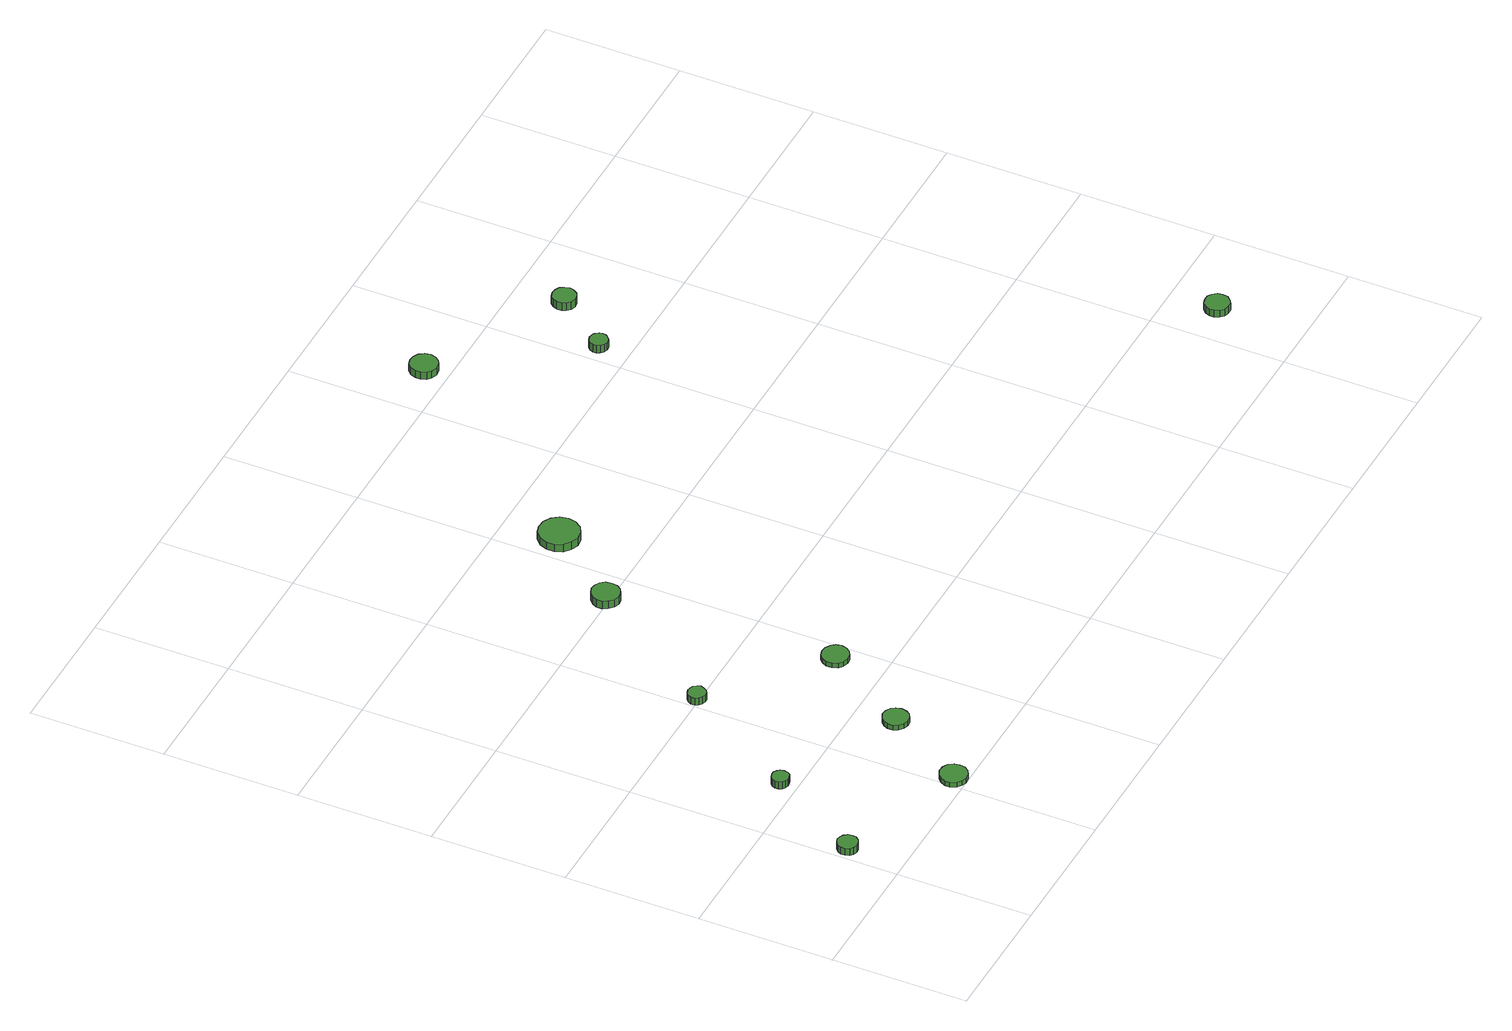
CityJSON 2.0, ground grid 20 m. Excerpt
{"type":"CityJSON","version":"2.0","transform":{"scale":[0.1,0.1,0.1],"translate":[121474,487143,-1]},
"CityObjects":{
"tree1":{"type":"SolitaryVegetationObject","attributes":{"function":"something"},"geometry":[{"type":"MultiSurface","lod":"1","boundaries":[[[0,1,2,3,4,5,6,7,8,9,10,11,12,13,14]],[[15,16,17,18,19,20,21,22,23,24,25,26,27,28,29]],[[0,29,28,1]],[[1,28,27,2]],[[2,27,26,3]],[[3,26,25,4]],[[4,25,24,5]],[[5,24,23,6]],[[6,23,22,7]],[[7,22,21,8]],[[8,21,20,9]],[[9,20,19,10]],[[10,19,18,11]],[[11,18,17,12]],[[12,17,16,13]],[[13,16,15,14]],[[14,15,29,0]]]}]},
"tree2":{"type":"SolitaryVegetationObject","attributes":{"function":"something"},"geometry":[{"type":"MultiSurface","lod":"1","boundaries":[[[30,31,32,33,34,35,36,37,38,39,40,41,42,43,44]],[[45,46,47,48,49,50,51,52,53,54,55,56,57,58,59]],[[30,59,58,31]],[[31,58,57,32]],[[32,57,56,33]],[[33,56,55,34]],[[34,55,54,35]],[[35,54,53,36]],[[36,53,52,37]],[[37,52,51,38]],[[38,51,50,39]],[[39,50,49,40]],[[40,49,48,41]],[[41,48,47,42]],[[42,47,46,43]],[[43,46,45,44]],[[44,45,59,30]]]}]},
"tree3":{"type":"SolitaryVegetationObject","attributes":{"function":"something"},"geometry":[{"type":"MultiSurface","lod":"1","boundaries":[[[60,61,62,63,64,65,66,67,68,69,70,71,72,73,74]],[[75,76,77,78,79,80,81,82,83,84,85,86,87,88,89]],[[60,89,88,61]],[[61,88,87,62]],[[62,87,86,63]],[[63,86,85,64]],[[64,85,84,65]],[[65,84,83,66]],[[66,83,82,67]],[[67,82,81,68]],[[68,81,80,69]],[[69,80,79,70]],[[70,79,78,71]],[[71,78,77,72]],[[72,77,76,73]],[[73,76,75,74]],[[74,75,89,60]]]}]},
"tree4":{"type":"SolitaryVegetationObject","attributes":{"function":"something"},"geometry":[{"type":"MultiSurface","lod":"1","boundaries":[[[90,91,92,93,94,95,96,97,98,99,100,101,102,103,104]],[[105,106,107,108,109,110,111,112,113,114,115,116,117,118,119]],[[90,119,118,91]],[[91,118,117,92]],[[92,117,116,93]],[[93,116,115,94]],[[94,115,114,95]],[[95,114,113,96]],[[96,113,112,97]],[[97,112,111,98]],[[98,111,110,99]],[[99,110,109,100]],[[100,109,108,101]],[[101,108,107,102]],[[102,107,106,103]],[[103,106,105,104]],[[104,105,119,90]]]}]},
"tree5":{"type":"SolitaryVegetationObject","attributes":{"function":"something"},"geometry":[{"type":"MultiSurface","lod":"1","boundaries":[[[120,121,122,123,124,125,126,127,128,129,130,131,132,133,134]],[[135,136,137,138,139,140,141,142,143,144,145,146,147,148,149]],[[120,149,148,121]],[[121,148,147,122]],[[122,147,146,123]],[[123,146,145,124]],[[124,145,144,125]],[[125,144,143,126]],[[126,143,142,127]],[[127,142,141,128]],[[128,141,140,129]],[[129,140,139,130]],[[130,139,138,131]],[[131,138,137,132]],[[132,137,136,133]],[[133,136,135,134]],[[134,135,149,120]]]}]},
"tree6":{"type":"SolitaryVegetationObject","attributes":{"function":"something"},"geometry":[{"type":"MultiSurface","lod":"1","boundaries":[[[150,151,152,153,154,155,156,157,158,159,160,161,162,163,164]],[[165,166,167,168,169,170,171,172,173,174,175,176,177,178,179]],[[150,179,178,151]],[[151,178,177,152]],[[152,177,176,153]],[[153,176,175,154]],[[154,175,174,155]],[[155,174,173,156]],[[156,173,172,157]],[[157,172,171,158]],[[158,171,170,159]],[[159,170,169,160]],[[160,169,168,161]],[[161,168,167,162]],[[162,167,166,163]],[[163,166,165,164]],[[164,165,179,150]]]}]},
"tree7":{"type":"SolitaryVegetationObject","attributes":{"function":"something"},"geometry":[{"type":"MultiSurface","lod":"1","boundaries":[[[180,181,182,183,184,185,186,187,188,189,190,191,192,193,194]],[[195,196,197,198,199,200,201,202,203,204,205,206,207,208,209]],[[180,209,208,181]],[[181,208,207,182]],[[182,207,206,183]],[[183,206,205,184]],[[184,205,204,185]],[[185,204,203,186]],[[186,203,202,187]],[[187,202,201,188]],[[188,201,200,189]],[[189,200,199,190]],[[190,199,198,191]],[[191,198,197,192]],[[192,197,196,193]],[[193,196,195,194]],[[194,195,209,180]]]}]},
"tree8":{"type":"SolitaryVegetationObject","attributes":{"function":"something"},"geometry":[{"type":"MultiSurface","lod":"1","boundaries":[[[210,211,212,213,214,215,216,217,218,219,220,221,222,223,224]],[[225,226,227,228,229,230,231,232,233,234,235,236,237,238,239]],[[210,239,238,211]],[[211,238,237,212]],[[212,237,236,213]],[[213,236,235,214]],[[214,235,234,215]],[[215,234,233,216]],[[216,233,232,217]],[[217,232,231,218]],[[218,231,230,219]],[[219,230,229,220]],[[220,229,228,221]],[[221,228,227,222]],[[222,227,226,223]],[[223,226,225,224]],[[224,225,239,210]]]}]},
"tree9":{"type":"SolitaryVegetationObject","attributes":{"function":"something"},"geometry":[{"type":"MultiSurface","lod":"1","boundaries":[[[240,241,242,243,244,245,246,247,248,249,250,251,252,253,254]],[[255,256,257,258,259,260,261,262,263,264,265,266,267,268,269]],[[240,269,268,241]],[[241,268,267,242]],[[242,267,266,243]],[[243,266,265,244]],[[244,265,264,245]],[[245,264,263,246]],[[246,263,262,247]],[[247,262,261,248]],[[248,261,260,249]],[[249,260,259,250]],[[250,259,258,251]],[[251,258,257,252]],[[252,257,256,253]],[[253,256,255,254]],[[254,255,269,240]]]}]},
"tree10":{"type":"SolitaryVegetationObject","attributes":{"function":"something"},"geometry":[{"type":"MultiSurface","lod":"1","boundaries":[[[270,271,272,273,274,275,276,277,278,279,280,281,282,283,284]],[[285,286,287,288,289,290,291,292,293,294,295,296,297,298,299]],[[270,299,298,271]],[[271,298,297,272]],[[272,297,296,273]],[[273,296,295,274]],[[274,295,294,275]],[[275,294,293,276]],[[276,293,292,277]],[[277,292,291,278]],[[278,291,290,279]],[[279,290,289,280]],[[280,289,288,281]],[[281,288,287,282]],[[282,287,286,283]],[[283,286,285,284]],[[284,285,299,270]]]}]},
"tree11":{"type":"SolitaryVegetationObject","attributes":{"function":"something"},"geometry":[{"type":"MultiSurface","lod":"1","boundaries":[[[300,301,302,303,304,305,306,307,308,309,310,311,312,313,314]],[[315,316,317,318,319,320,321,322,323,324,325,326,327,328,329]],[[300,329,328,301]],[[301,328,327,302]],[[302,327,326,303]],[[303,326,325,304]],[[304,325,324,305]],[[305,324,323,306]],[[306,323,322,307]],[[307,322,321,308]],[[308,321,320,309]],[[309,320,319,310]],[[310,319,318,311]],[[311,318,317,312]],[[312,317,316,313]],[[313,316,315,314]],[[314,315,329,300]]]}]},
"tree12":{"type":"SolitaryVegetationObject","attributes":{"function":"something"},"geometry":[{"type":"MultiSurface","lod":"1","boundaries":[[[330,331,332,333,334,335,336,337,338,339,340,341,342,343,344]],[[345,346,347,348,349,350,351,352,353,354,355,356,357,358,359]],[[330,359,358,331]],[[331,358,357,332]],[[332,357,356,333]],[[333,356,355,334]],[[334,355,354,335]],[[335,354,353,336]],[[336,353,352,337]],[[337,352,351,338]],[[338,351,350,339]],[[339,350,349,340]],[[340,349,348,341]],[[341,348,347,342]],[[342,347,346,343]],[[343,346,345,344]],[[344,345,359,330]]]}]}
},
"vertices":[
[36,84,18],[35,90,18],[31,95,18],[26,98,18],[20,99,18],[14,97,18],[9,92,18],[7,87,18],[7,81,18],[9,75,18],[14,71,18],[20,69,18],[26,70,18],[31,73,18],[35,78,18],[35,78,6],[31,73,6],[26,70,6],[20,69,6],[14,71,6],[9,75,6],[7,81,6],[7,87,6],[9,92,6],[14,97,6],[20,99,6],[26,98,6],[31,95,6],[35,90,6],[36,84,6],
[119,226,18],[118,231,18],[115,235,18],[110,238,18],[105,238,18],[100,236,18],[96,233,18],[94,228,18],[94,223,18],[96,218,18],[100,215,18],[105,213,18],[110,214,18],[115,216,18],[118,220,18],[118,220,6],[115,216,6],[110,214,6],[105,213,6],[100,215,6],[96,218,6],[94,223,6],[94,228,6],[96,233,6],[100,236,6],[105,238,6],[110,238,6],[115,235,6],[118,231,6],[119,226,6],
[237,20,14],[236,28,14],[231,35,14],[224,39,14],[215,40,14],[208,37,14],[202,32,14],[198,24,14],[198,16,14],[202,8,14],[208,3,14],[215,0,14],[224,1,14],[231,5,14],[236,12,14],[236,12,6],[231,5,6],[224,1,6],[215,0,6],[208,3,6],[202,8,6],[198,16,6],[198,24,6],[202,32,6],[208,37,6],[215,40,6],[224,39,6],[231,35,6],[236,28,6],[237,20,6],
[310,142,14],[308,150,14],[304,156,14],[297,160,14],[289,161,14],[282,158,14],[276,153,14],[273,146,14],[273,138,14],[276,131,14],[282,126,14],[289,123,14],[297,124,14],[304,128,14],[308,134,14],[308,134,6],[304,128,6],[297,124,6],[289,123,6],[282,126,6],[276,131,6],[273,138,6],[273,146,6],[276,153,6],[282,158,6],[289,161,6],[297,160,6],[304,156,6],[308,150,6],[310,142,6],
[231,404,18],[229,409,18],[226,414,18],[221,416,18],[216,417,18],[211,415,18],[207,412,18],[204,407,18],[204,401,18],[207,396,18],[211,393,18],[216,391,18],[221,391,18],[226,394,18],[229,399,18],[229,399,6],[226,394,6],[221,391,6],[216,391,6],[211,393,6],[207,396,6],[204,401,6],[204,407,6],[207,412,6],[211,415,6],[216,417,6],[221,416,6],[226,414,6],[229,409,6],[231,404,6],
[395,273,14],[393,281,14],[388,287,14],[381,291,14],[373,292,14],[365,290,14],[359,284,14],[356,277,14],[356,269,14],[359,261,14],[365,256,14],[373,253,14],[381,254,14],[388,258,14],[393,265,14],[393,265,6],[388,258,6],[381,254,6],[373,253,6],[365,256,6],[359,261,6],[356,269,6],[356,277,6],[359,284,6],[365,290,6],[373,292,6],[381,291,6],[388,287,6],[393,281,6],[395,273,6],
[372,606,20],[371,614,20],[366,621,20],[358,625,20],[350,626,20],[342,623,20],[336,617,20],[332,610,20],[332,601,20],[336,594,20],[342,588,20],[350,585,20],[358,586,20],[366,590,20],[371,597,20],[371,597,7],[366,590,7],[358,586,7],[350,585,7],[342,588,7],[336,594,7],[332,601,7],[332,610,7],[336,617,7],[342,623,7],[350,626,7],[358,625,7],[366,621,7],[371,614,7],[372,606,7],
[465,715,25],[462,727,25],[455,737,25],[444,743,25],[432,744,25],[421,741,25],[412,732,25],[407,721,25],[407,709,25],[412,698,25],[421,690,25],[432,686,25],[444,687,25],[455,693,25],[462,703,25],[462,703,12],[455,693,12],[444,687,12],[432,686,12],[421,690,12],[412,698,12],[407,709,12],[407,721,12],[412,732,12],[421,741,12],[432,744,12],[444,743,12],[455,737,12],[462,727,12],[465,715,12],
[700,1035,21],[698,1043,21],[693,1050,21],[686,1054,21],[677,1055,21],[669,1053,21],[663,1047,21],[660,1039,21],[660,1031,21],[663,1023,21],[669,1018,21],[677,1015,21],[686,1016,21],[693,1020,21],[698,1027,21],[698,1027,9],[693,1020,9],[686,1016,9],[677,1015,9],[669,1018,9],[663,1023,9],[660,1031,9],[660,1039,9],[663,1047,9],[669,1053,9],[677,1055,9],[686,1054,9],[693,1050,9],[698,1043,9],[700,1035,9],
[836,843,25],[835,848,25],[831,853,25],[827,855,25],[821,856,25],[816,854,25],[812,851,25],[809,845,25],[809,840,25],[812,835,25],[816,831,25],[821,829,25],[827,830,25],[831,833,25],[835,837,25],[835,837,12],[831,833,12],[827,830,12],[821,829,12],[816,831,12],[812,835,12],[809,840,12],[809,845,12],[812,851,12],[816,854,12],[821,856,12],[827,855,12],[831,853,12],[835,848,12],[836,843,12],
[910,928,19],[908,935,19],[904,941,19],[898,944,19],[891,945,19],[884,943,19],[879,938,19],[876,931,19],[876,924,19],[879,918,19],[884,913,19],[891,911,19],[898,912,19],[904,915,19],[908,921,19],[908,921,6],[904,915,6],[898,912,6],[891,911,6],[884,913,6],[879,918,6],[876,924,6],[876,931,6],[879,938,6],[884,943,6],[891,945,6],[898,944,6],[904,941,6],[908,935,6],[910,928,6],
[1274,127,24],[1273,134,24],[1268,140,24],[1262,144,24],[1254,144,24],[1247,142,24],[1242,137,24],[1239,130,24],[1239,123,24],[1242,116,24],[1247,111,24],[1254,109,24],[1262,109,24],[1268,113,24],[1273,119,24],[1273,119,12],[1268,113,12],[1262,109,12],[1254,109,12],[1247,111,12],[1242,116,12],[1239,123,12],[1239,130,12],[1242,137,12],[1247,142,12],[1254,144,12],[1262,144,12],[1268,140,12],[1273,134,12],[1274,127,12]
]}
